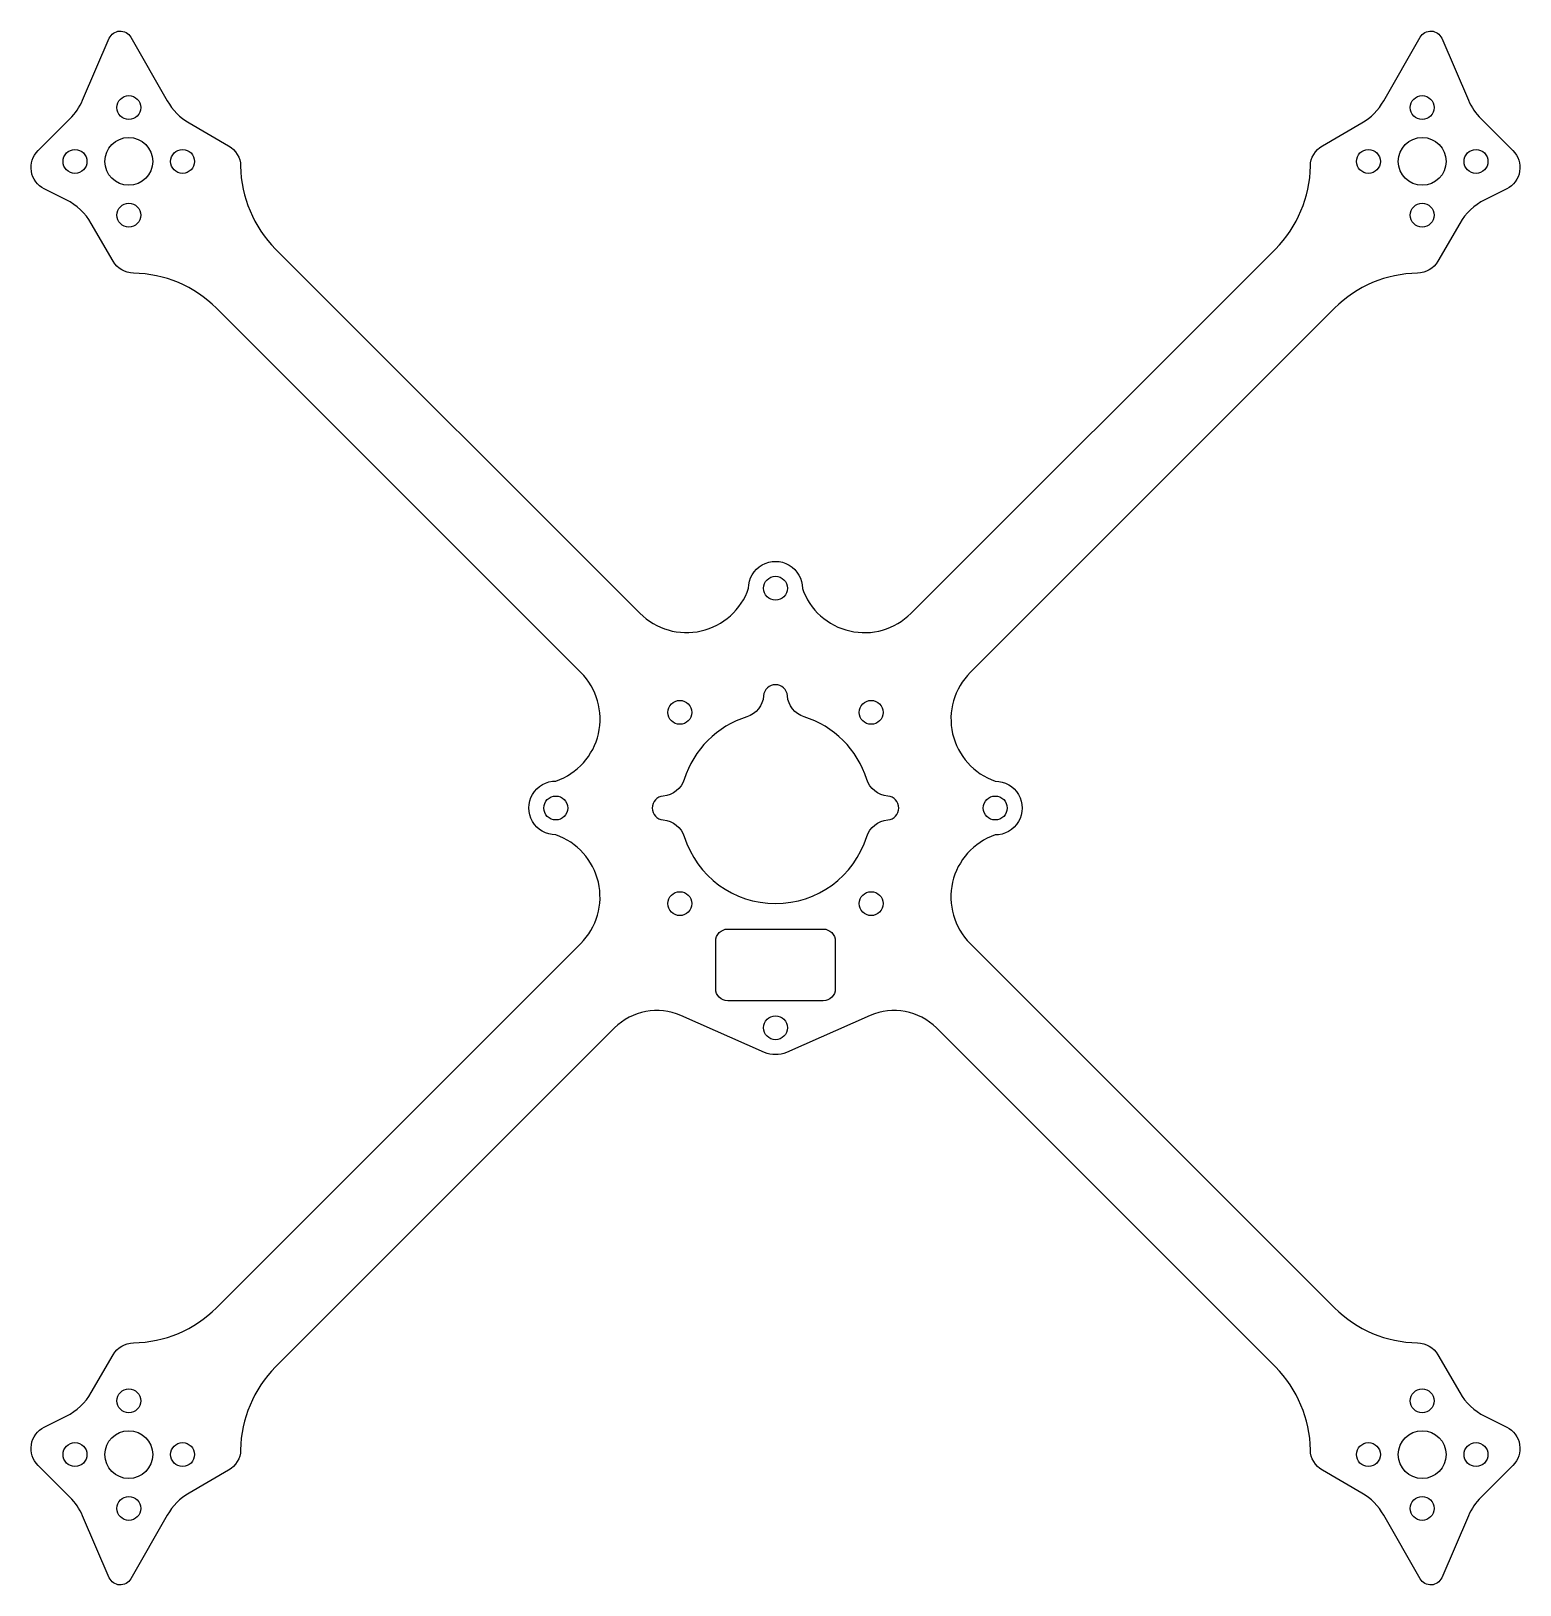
# Model space of a CAD drawing. Header units: millimetres. Extents: x -62 to 62, y -65 to 65.
import ezdxf

# ---------------------------------------------------------------- set-up
doc = ezdxf.new("R2010")
doc.units = ezdxf.units.MM
doc.layers.get('0').update_dxf_attribs({"linetype": 'CONTINUOUS'})

msp = doc.modelspace()

# ---------------------------------------------------------------- linework, layer by layer
for points in [[(16.28, -11.33), (46.67, -41.72), (46.76, -41.81, 0.195277), (53.7, -44.74, -0.263882), (55.4, -45.74), (57.23, -48.91, 0.146626), (59.32, -50.87), (61.16, -51.79, -0.511918), (61.68, -55), (59.01, -57.66, 0.094599), (57.96, -59.21), (55.72, -64.39, -0.617645), (53.93, -64.49), (50.87, -59.15, 0.132188), (49.04, -57.31), (45.74, -55.4, -0.263882), (44.74, -53.7, 0.195277), (41.81, -46.76), (13.46, -18.4, 0.309329), (7.91, -17.36), (0.91, -20.44, -0.210308), (-0.91, -20.44), (-7.91, -17.36, 0.309329), (-13.46, -18.4), (-41.81, -46.76, 0.195277), (-44.74, -53.7, -0.263882), (-45.74, -55.4), (-49.04, -57.31, 0.132188), (-50.87, -59.15), (-53.93, -64.49, -0.617645), (-55.72, -64.39), (-57.96, -59.21, 0.094599), (-59.01, -57.66), (-61.68, -55, -0.511918), (-61.16, -51.79), (-59.32, -50.87, 0.146626), (-57.23, -48.91), (-55.4, -45.74, -0.263882), (-53.7, -44.74, 0.195277), (-46.76, -41.81), (-46.67, -41.72), (-16.29, -11.34, 0.554132), (-18.38, -2.25, -1.005265), (-18.36, 2.25, 0.55312), (-16.28, 11.33), (-46.67, 41.72), (-46.76, 41.81, 0.195277), (-53.7, 44.74, -0.263882), (-55.4, 45.74), (-57.23, 48.91, 0.146626), (-59.32, 50.87), (-61.16, 51.79, -0.511918), (-61.68, 55), (-59.01, 57.66, 0.094599), (-57.96, 59.21), (-55.72, 64.39, -0.617645), (-53.93, 64.49), (-50.87, 59.15, 0.132188), (-49.04, 57.31), (-45.74, 55.4, -0.263882), (-44.74, 53.7, 0.195277), (-41.81, 46.76), (-11.34, 16.29, 0.554132), (-2.25, 18.38, -1.005265), (2.25, 18.36, 0.55312), (11.33, 16.28), (41.81, 46.76, 0.195277), (44.74, 53.7, -0.263882), (45.74, 55.4), (49.04, 57.31, 0.132188), (50.87, 59.15), (53.93, 64.49, -0.617645), (55.72, 64.39), (57.96, 59.21, 0.094599), (59.01, 57.66), (61.68, 55, -0.511918), (61.16, 51.79), (59.32, 50.87, 0.146626), (57.23, 48.91), (55.4, 45.74, -0.263882), (53.7, 44.74, 0.195277), (46.76, 41.81), (46.67, 41.72), (16.29, 11.34, 0.554132), (18.38, 2.25, -1.005265), (18.36, -2.25, 0.55312)], [(-9.39, -1, -0.306819), (-7.63, -2.39, 0.734502), (7.63, -2.39, -0.306819), (9.39, -1, 0.92655), (9.39, 1, -0.306819), (7.63, 2.39, 0.245574), (2.39, 7.63, -0.306819), (1, 9.39, 0.92655), (-1, 9.39, -0.306819), (-2.39, 7.63, 0.245574), (-7.63, 2.39, -0.306819), (-9.39, 1, 0.92655)], [(4, -10.13, -0.414214), (5, -11.13), (5, -15.13, -0.414214), (4, -16.13), (-4, -16.13, -0.414214), (-5, -15.13), (-5, -11.13, -0.414214), (-4, -10.13)]]:
    msp.add_lwpolyline(points, format="xyb", close=True)
for centre, radius in [((-54.09, 58.59), 1), ((54.09, 58.59), 1), ((-54.09, 54.09), 2), ((54.09, 54.09), 2), ((-58.59, 54.09), 1), ((-49.59, 54.09), 1), ((49.59, 54.09), 1), ((58.59, 54.09), 1), ((-54.09, 49.59), 1), ((54.09, 49.59), 1), ((0, 18.38), 1), ((-8, 8), 1), ((8, 8), 1), ((-18.38, 0), 1), ((18.38, 0), 1), ((-8, -8), 1), ((8, -8), 1), ((0, -18.38), 1), ((-54.09, -49.59), 1), ((54.09, -49.59), 1), ((-58.59, -54.09), 1), ((-54.09, -54.09), 2), ((-49.59, -54.09), 1), ((49.59, -54.09), 1), ((54.09, -54.09), 2), ((58.59, -54.09), 1), ((-54.09, -58.59), 1), ((54.09, -58.59), 1)]:
    msp.add_circle(centre, radius)

doc.saveas('drawing.dxf')
